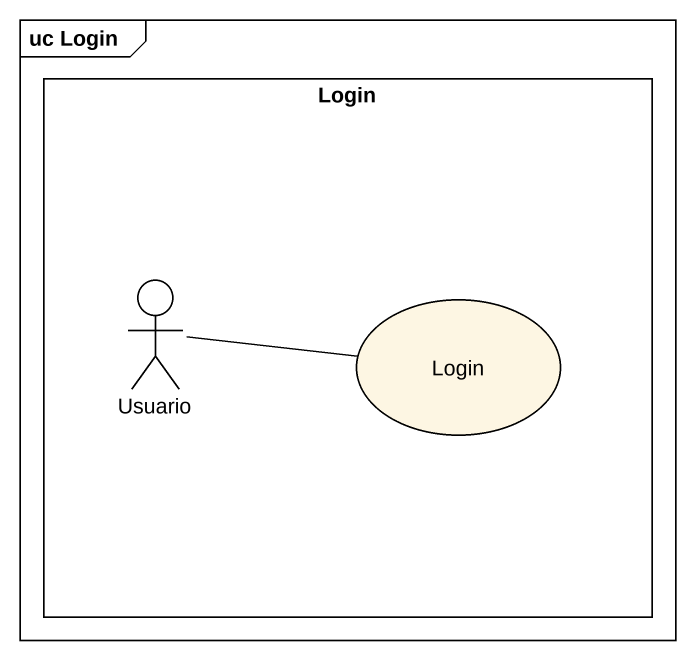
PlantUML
@startuml
mainframe uc Login
rectangle Login {
  actor Usuario
  usecase "Login" as Login_2
}
Usuario -right- Login_2
@enduml
